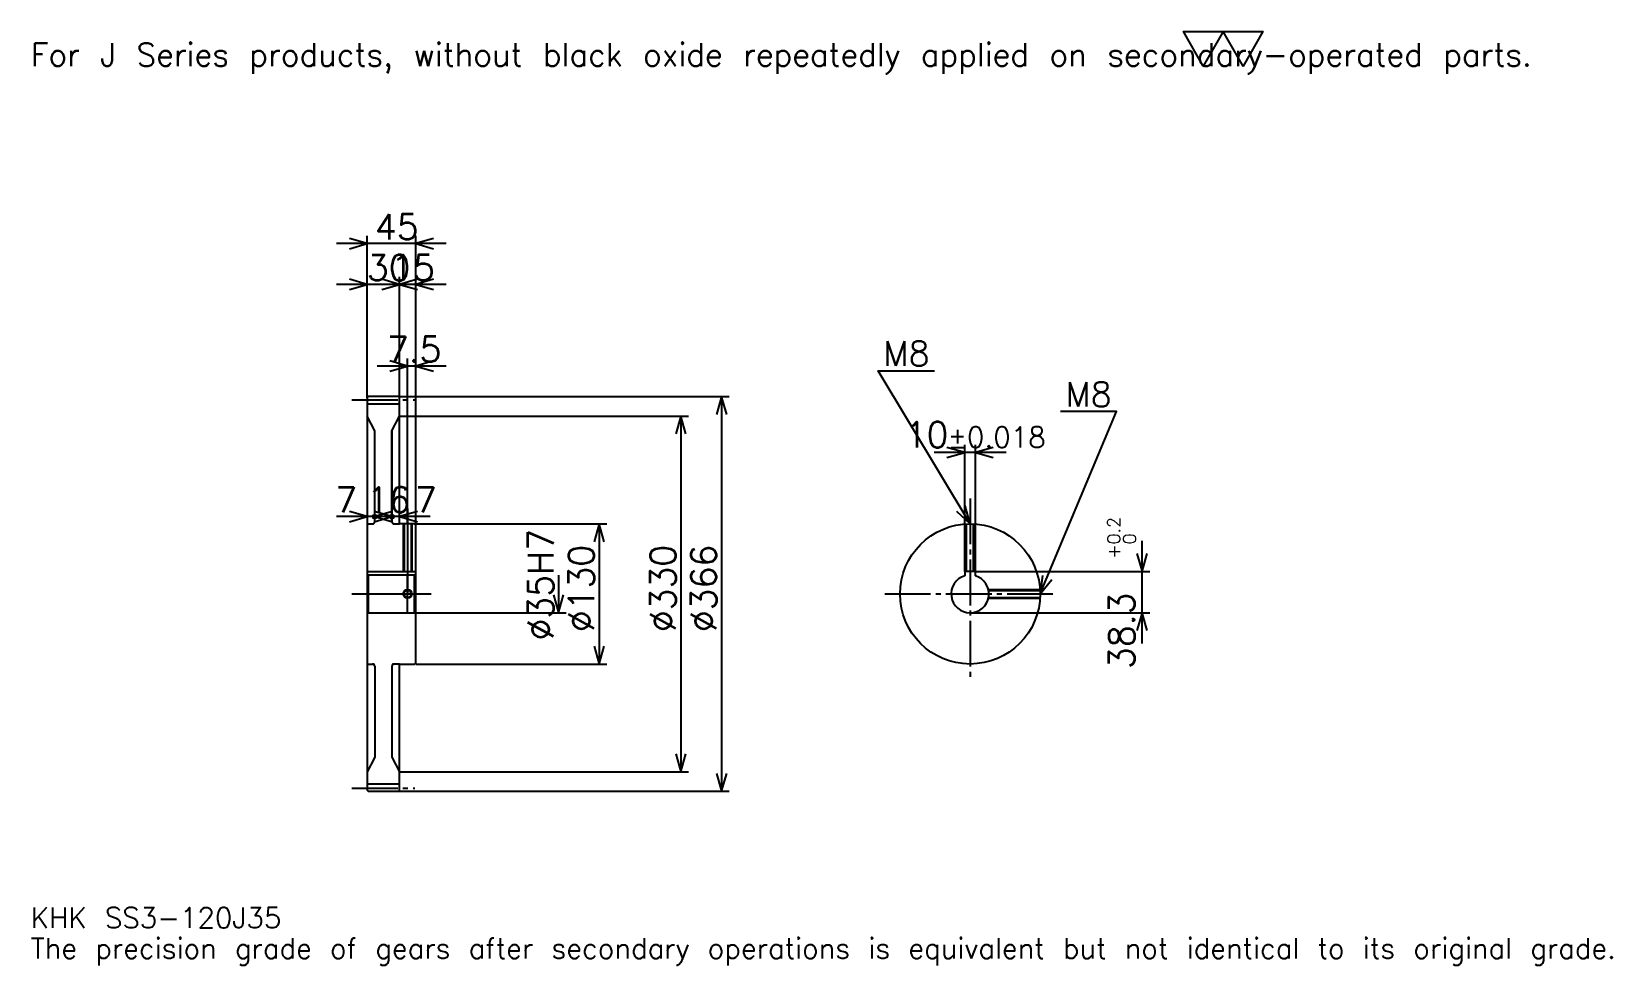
# Model space of a CAD drawing. Extents: x 48 to 1515, y 17 to 883.
import ezdxf

# ---------------------------------------------------------------- set-up
doc = ezdxf.new("R2010")
doc.units = 0
doc.linetypes.add('DASHDOT', pattern=[56.756758, 42.567568, -4.72973, 4.72973, -4.72973])
doc.layers.get('0').update_dxf_attribs({"linetype": 'CONTINUOUS'})
doc.layers.add('DASHDOT', color=6, linetype='DASHDOT')
doc.styles.add('KANJI', font='TXT', dxfattribs={"bigfont": 'BIGFONT'})

msp = doc.modelspace()

# ---------------------------------------------------------------- linework, layer by layer
at = {"color": 5}
for p, q in [((359.459473, 544.824341), (359.459473, 693.810852)), ((404.459473, 544.824341), (404.459473, 693.810852)), ((432.83786, 686.716248), (331.081085, 686.716248)), ((417.83786, 648.878418), (331.081085, 648.878418)), ((432.83786, 648.878418), (361.081085, 648.878418)), ((389.459473, 544.824341), (389.459473, 655.973022)), ((432.83786, 573.202698), (368.581085, 573.202698)), ((396.959473, 544.824341), (396.959473, 580.297302)), ((359.459473, 543.824341), (359.459473, 544.824341)), ((388.459473, 544.824341), (404.459473, 544.824341)), ((389.459473, 543.824341), (389.459473, 544.824341)), ((396.959473, 426.824341), (396.959473, 544.824341)), ((396.959473, 426.824341), (396.959473, 544.824341)), ((404.459473, 544.824341), (695.337891, 544.824341)), ((404.459473, 425.824341), (404.459473, 544.824341)), ((688.243286, 544.824341), (688.243286, 178.824341)), ((389.459473, 526.824341), (404.459473, 526.824341)), ((404.459473, 526.824341), (657.5, 526.824341)), ((650.405396, 526.824341), (650.405396, 196.824341)), ((913.783813, 382.624329), (913.783813, 500.135132)), ((923.783813, 382.624329), (923.783813, 500.135132)), ((952.16217, 493.040558), (885.405457, 493.040558)), ((394.83786, 433.554077), (331.081085, 433.554077)), ((410.83786, 433.554077), (338.081085, 433.554077)), ((417.83786, 433.554077), (354.081085, 433.554077)), ((404.459473, 426.824341), (581.824341, 426.824341)), ((574.729736, 426.824341), (574.729736, 296.824341)), ((1078.378418, 315.945953), (1078.378418, 411.002716)), ((923.783813, 382.624329), (1085.473022, 382.624329)), ((536.891907, 379.324341), (536.891907, 344.324341)), ((404.459473, 344.324341), (543.986511, 344.324341)), ((918.783813, 344.324341), (1085.473022, 344.324341)), ((404.459473, 296.824341), (581.824341, 296.824341)), ((389.459473, 196.824341), (404.459473, 196.824341)), ((404.459473, 196.824341), (657.5, 196.824341)), ((388.459473, 178.824341), (404.459473, 178.824341)), ((404.459473, 178.824341), (695.337891, 178.824341))]:
    msp.add_line(p, q, dxfattribs=at)
at = {"color": 4}
for p, q in [((359.459473, 538.074341), (389.459473, 538.074341)), ((382.459473, 513.08606), (382.459473, 428.824341)), ((359.459473, 426.824341), (364.459473, 426.824341)), ((384.459473, 426.824341), (389.459473, 426.824341)), ((359.459473, 382.624329), (404.459473, 382.624329)), ((404.459473, 380.324341), (403.459473, 379.324341)), ((359.459473, 343.324341), (360.459473, 344.324341)), ((404.459473, 343.324341), (403.459473, 344.324341)), ((359.459473, 296.824341), (364.459473, 296.824341)), ((382.459473, 294.824341), (382.459473, 210.562607)), ((389.459473, 296.824341), (384.459473, 296.824341)), ((359.459473, 185.574341), (389.459473, 185.574341))]:
    msp.add_line(p, q, dxfattribs=at)
at = {"color": 7}
msp.add_lwpolyline([(1135.135132, 851.351379), (1116.689209, 883.324341), (1190.473022, 883.324341), (1172.026978, 851.351379), (1153.581055, 883.324341), (1135.135132, 851.351379)], dxfattribs=at)
at = {"color": 5}
for points in [[(342.905426, 681.986511), (359.459473, 686.716248), (342.905426, 691.445984)], [(421.013519, 691.445984), (404.459473, 686.716248), (421.013519, 681.986511)], [(342.905426, 644.148682), (359.459473, 648.878418), (342.905426, 653.608154)], [(372.905426, 644.148682), (389.459473, 648.878418), (372.905426, 653.608154)], [(406.013519, 653.608154), (389.459473, 648.878418), (406.013519, 644.148682)], [(421.013519, 653.608154), (404.459473, 648.878418), (421.013519, 644.148682)], [(380.405426, 568.472961), (396.959473, 573.202698), (380.405426, 577.932434)], [(421.013519, 577.932434), (404.459473, 573.202698), (421.013519, 568.472961)], [(918.783813, 426.824341), (833.648682, 568.716248), (885.675659, 568.716248)], [(692.973022, 528.270264), (688.243286, 544.824341), (683.51355, 528.270264)], [(983.783813, 361.824341), (1054.729736, 530.878418), (1002.702698, 530.878418)], [(655.135132, 510.270294), (650.405396, 526.824341), (645.675659, 510.270294)], [(897.229736, 488.310822), (913.783813, 493.040558), (897.229736, 497.770294)], [(940.337891, 497.770294), (923.783813, 493.040558), (940.337891, 488.310822)], [(906.211121, 438.585907), (918.783813, 426.824341), (914.32251, 443.452759)], [(342.905426, 428.824341), (359.459473, 433.554077), (342.905426, 438.283813)], [(366.459473, 433.554077), (365.040558, 434.972992), (367.878387, 434.972992), (367.878387, 432.135132), (365.040558, 432.135132), (365.040558, 434.972992), (366.459473, 433.554077), (367.878387, 432.135132), (367.878387, 434.972992), (366.459473, 433.554077)], [(365.905426, 428.824341), (382.459473, 433.554077), (365.905426, 438.283813)], [(383.013519, 438.283813), (366.459473, 433.554077), (383.013519, 428.824341)], [(382.459473, 433.554077), (381.040558, 434.972992), (383.878387, 434.972992), (383.878387, 432.135132), (381.040558, 432.135132), (381.040558, 434.972992), (382.459473, 433.554077), (383.878387, 432.135132), (383.878387, 434.972992), (382.459473, 433.554077)], [(406.013519, 438.283813), (389.459473, 433.554077), (406.013519, 428.824341)], [(579.459473, 410.270294), (574.729736, 426.824341), (570, 410.270294)], [(1073.648682, 399.178406), (1078.378418, 382.624329), (1083.108154, 399.178406)], [(985.828491, 378.918976), (983.783813, 361.824341), (994.550964, 375.258453)], [(532.16217, 360.878387), (536.891907, 344.324341), (541.621643, 360.878387)], [(1083.108154, 327.770294), (1078.378418, 344.324341), (1073.648682, 327.770294)], [(570, 313.378387), (574.729736, 296.824341), (579.459473, 313.378387)], [(645.675659, 213.378387), (650.405396, 196.824341), (655.135132, 213.378387)], [(683.51355, 195.378387), (688.243286, 178.824341), (692.973022, 195.378387)]]:
    msp.add_lwpolyline(points, dxfattribs=at)
at = {"color": 4}
for points in [[(389.459473, 543.824341), (388.459473, 544.824341), (360.459473, 544.824341), (359.459473, 543.824341), (359.459473, 343.324341)], [(359.459473, 343.324341), (359.459473, 179.824341), (360.459473, 178.824341), (388.459473, 178.824341), (389.459473, 179.824341), (389.459473, 296.824341), (403.459473, 296.824341), (404.459473, 297.824341), (404.459473, 425.824341), (403.459473, 426.824341), (389.459473, 426.824341), (389.459473, 543.824341)], [(366.459473, 428.824341), (366.459473, 513.08606), (359.459473, 526.824341)], [(382.459473, 428.824341), (382.459473, 513.08606), (389.459473, 526.824341)], [(392.959473, 426.824341), (392.959473, 382.624329)], [(393.63446, 426.824341), (393.63446, 382.624329)], [(400.284485, 426.824341), (400.284485, 382.624329)], [(400.959473, 426.824341), (400.959473, 382.624329)], [(914.783813, 382.624329), (914.783813, 426.701141)], [(915.458801, 382.624329), (915.458801, 426.739258)], [(922.108826, 382.624329), (922.108826, 426.739258)], [(922.783813, 382.624329), (922.783813, 426.701141)], [(923.783813, 378.594849), (923.783813, 382.624329), (913.783813, 382.624329), (913.783813, 378.594849)], [(359.459473, 380.324341), (360.459473, 379.324341), (360.459473, 344.324341), (403.459473, 344.324341), (403.459473, 379.324341), (360.459473, 379.324341)], [(935.820557, 365.824341), (983.660645, 365.824341)], [(935.820557, 357.824341), (983.660645, 357.824341)], [(935.965027, 365.149353), (983.69873, 365.149353)], [(935.965027, 358.499329), (983.69873, 358.499329)], [(366.459473, 294.824341), (366.459473, 210.562607), (359.459473, 196.824341)], [(382.459473, 294.824341), (382.459473, 210.562607), (389.459473, 196.824341)]]:
    msp.add_lwpolyline(points, dxfattribs=at)
for centre, radius in [((918.783813, 361.824341), 65), ((396.959473, 361.824341), 3.325)]:
    msp.add_circle(centre, radius, dxfattribs=at)
at = {"color": 7}
msp.add_circle((396.959473, 361.824341), 4, dxfattribs=at)
at = {"color": 4}
for centre, radius, start, end in [((364.459473, 428.824341), 2, 270, 0), ((384.459473, 428.824341), 2, 180, 270), ((918.783813, 361.824341), 17.5, 106.601549926, 73.398450074), ((364.459473, 294.824341), 2, 0, 90), ((384.459473, 294.824341), 2, 90, 180)]:
    msp.add_arc(centre, radius, start, end, dxfattribs=at)
at = {"layer": 'DASHDOT', "color": 7}
for p, q in [((345.270294, 541.824341), (403.648651, 541.824341)), ((918.783813, 450.472992), (918.783813, 282.635162)), ((396.959473, 426.824341), (396.959473, 361.824341)), ((345.270294, 361.824341), (418.648651, 361.824341)), ((839.594604, 361.824341), (997.972961, 361.824341)), ((345.270294, 181.824341), (403.648651, 181.824341))]:
    msp.add_line(p, q, dxfattribs=at)
for points in [[(396.959473, 441.013519), (396.959473, 368.43515)], [(396.959473, 343.635162), (396.959473, 380.013519)], [(378.770294, 361.824341), (415.148651, 361.824341)]]:
    msp.add_lwpolyline(points, dxfattribs=at)

# ---------------------------------------------------------------- texts
at = {"color": 7, "style": 'KANJI'}
for s, height, p in [('For J Series products, without black oxide repeatedly applied on secondary-operated parts.', 21.283784, (47.297298, 851.351379)), ('45', 23.648649, (366.58786, 690.5)), ('30', 23.648649, (359.08786, 652.66217)), ('15', 23.648649, (381.58786, 652.66217)), ('7.5', 23.648649, (377.652039, 576.986511)), ('M8', 22.702704, (838.378418, 573.445984)), ('M8', 22.702704, (1007.432434, 535.608154)), ('10', 23.648649, (858.143982, 497.770294)), ('%%p0.018', 18.918919, (898.1073, 497.770294)), ('7', 23.648649, (329.898651, 437.33786)), ('16', 23.648649, (359.08786, 437.33786)), ('7', 23.648649, (403.648651, 437.33786)), ('KHK SS3-120J35', 18.918919, (47.297298, 52.027027)), ('The precision grade of gears after secondary operations is equivalent but not identical to its original grade.', 18.918919, (47.297298, 23.648649))]:
    msp.add_text(s, height=height, dxfattribs=at).set_placement(p)
for s, height, p in [('0.2', 11.824324, (1058.040527, 407.817535)), ('%%c35H7', 23.648649, (532.16217, 318.665558)), ('0', 11.824324, (1072.702759, 407.817535)), ('%%c130', 23.648649, (570, 326.351379)), ('%%c330', 23.648649, (645.675659, 326.351379)), ('%%c366', 23.648649, (683.51355, 326.351379)), ('+', 11.824324, (1058.040527, 394.57428)), ('38.3', 23.648649, (1071.283813, 292.213562))]:
    msp.add_text(s, height=height, rotation=90, dxfattribs=at).set_placement(p)

doc.saveas('drawing.dxf')
